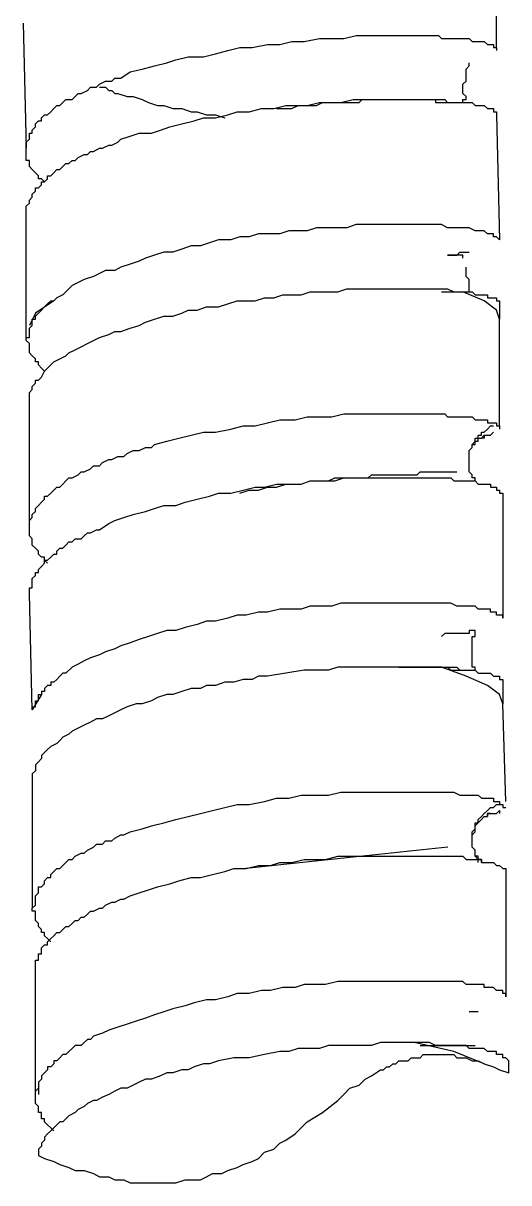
# Model space of a CAD drawing. Extents: x -1585 to -1165, y -4178 to -3881.
# Drawn here: x -1300.73 to -1296, y -4105.61 to -4094.3 of the extents above; entities that cross this region are included whole.
import ezdxf

# ---------------------------------------------------------------- set-up
doc = ezdxf.new("R2010")
doc.units = 0
doc.header["$LTSCALE"] = 7
doc.layers.add('DWG', color=7, linetype='CONTINUOUS')

msp = doc.modelspace()

# ---------------------------------------------------------------- linework, layer by layer
at = {"layer": 'DWG'}
for points in [[(-1296.124, -4094.539), (-1296.124, -4093.439), (-1296.153, -4093.349), (-1296.272, -4093.26)], [(-1300.735, -4094.301), (-1300.705, -4095.521)], [(-1300.527, -4095.848), (-1300.556, -4095.819), (-1300.586, -4095.819), (-1300.586, -4095.789), (-1300.616, -4095.759), (-1300.646, -4095.729), (-1300.675, -4095.7), (-1300.675, -4095.67), (-1300.675, -4095.64), (-1300.705, -4095.64), (-1300.705, -4095.61), (-1300.705, -4095.581), (-1300.705, -4095.551), (-1300.705, -4095.521), (-1300.705, -4095.491), (-1300.705, -4095.462), (-1300.675, -4095.432), (-1300.675, -4095.402), (-1300.675, -4095.372), (-1300.646, -4095.372), (-1300.646, -4095.343), (-1300.616, -4095.313), (-1300.616, -4095.283), (-1300.586, -4095.253), (-1300.556, -4095.253), (-1300.556, -4095.224), (-1300.527, -4095.194), (-1300.497, -4095.194), (-1300.467, -4095.164), (-1300.437, -4095.134), (-1300.408, -4095.105), (-1300.378, -4095.105), (-1300.348, -4095.075), (-1300.318, -4095.045), (-1300.259, -4095.045), (-1300.229, -4095.015), (-1300.199, -4094.986), (-1300.17, -4094.986), (-1300.11, -4094.956), (-1300.08, -4094.926), (-1300.021, -4094.926), (-1299.991, -4094.896), (-1299.932, -4094.867), (-1299.872, -4094.867), (-1299.842, -4094.837), (-1299.783, -4094.837), (-1299.694, -4094.777), (-1299.575, -4094.748), (-1299.456, -4094.718), (-1299.337, -4094.688), (-1299.247, -4094.658), (-1299.128, -4094.629), (-1298.98, -4094.629), (-1298.861, -4094.599), (-1298.742, -4094.569), (-1298.623, -4094.539), (-1298.504, -4094.539), (-1298.355, -4094.51), (-1298.236, -4094.51), (-1298.117, -4094.48), (-1297.998, -4094.48), (-1297.849, -4094.45), (-1297.73, -4094.45), (-1297.611, -4094.45), (-1297.492, -4094.42), (-1297.433, -4094.42), (-1297.373, -4094.42), (-1297.343, -4094.42), (-1297.284, -4094.42), (-1297.224, -4094.42), (-1297.165, -4094.42), (-1297.105, -4094.42), (-1297.076, -4094.42), (-1297.016, -4094.42), (-1296.957, -4094.42), (-1296.927, -4094.42), (-1296.867, -4094.42), (-1296.808, -4094.42), (-1296.778, -4094.42), (-1296.719, -4094.42), (-1296.689, -4094.42), (-1296.659, -4094.45), (-1296.6, -4094.45), (-1296.57, -4094.45), (-1296.54, -4094.45), (-1296.51, -4094.45), (-1296.451, -4094.45), (-1296.421, -4094.45), (-1296.391, -4094.45), (-1296.362, -4094.48), (-1296.332, -4094.48), (-1296.302, -4094.48), (-1296.272, -4094.48), (-1296.243, -4094.48), (-1296.213, -4094.51), (-1296.183, -4094.51), (-1296.153, -4094.51), (-1296.153, -4094.539), (-1296.124, -4094.539), (-1296.124, -4094.569)], [(-1298.266, -4095.134), (-1298.206, -4095.134), (-1298.117, -4095.134), (-1298.057, -4095.105), (-1297.998, -4095.105), (-1297.938, -4095.105), (-1297.879, -4095.105), (-1297.819, -4095.075), (-1297.76, -4095.075), (-1297.7, -4095.075), (-1297.641, -4095.075), (-1297.581, -4095.075), (-1297.522, -4095.075), (-1297.462, -4095.075), (-1297.433, -4095.045), (-1297.373, -4095.045), (-1297.314, -4095.045), (-1297.254, -4095.045), (-1297.224, -4095.045), (-1297.165, -4095.045), (-1297.105, -4095.045), (-1297.076, -4095.045), (-1297.016, -4095.045), (-1296.957, -4095.045), (-1296.927, -4095.045), (-1296.867, -4095.045), (-1296.838, -4095.045), (-1296.808, -4095.045), (-1296.748, -4095.045), (-1296.719, -4095.045), (-1296.719, -4095.075), (-1296.689, -4095.075), (-1296.659, -4095.075), (-1296.629, -4095.075), (-1296.6, -4095.075), (-1296.57, -4095.075), (-1296.54, -4095.075), (-1296.51, -4095.075), (-1296.481, -4095.075), (-1296.451, -4095.075), (-1296.451, -4095.045), (-1296.421, -4095.045), (-1296.421, -4095.015), (-1296.451, -4094.986), (-1296.451, -4094.956), (-1296.451, -4094.926), (-1296.451, -4094.896), (-1296.421, -4094.867), (-1296.421, -4094.837), (-1296.421, -4094.807), (-1296.421, -4094.777), (-1296.421, -4094.748), (-1296.391, -4094.718), (-1296.391, -4094.688)], [(-1299.991, -4094.926), (-1299.961, -4094.926), (-1299.932, -4094.926), (-1299.902, -4094.956), (-1299.872, -4094.956), (-1299.842, -4094.986), (-1299.813, -4094.986), (-1299.723, -4095.015), (-1299.664, -4095.015), (-1299.575, -4095.045), (-1299.515, -4095.075), (-1299.426, -4095.105), (-1299.366, -4095.105), (-1299.277, -4095.134), (-1299.188, -4095.134), (-1299.099, -4095.164), (-1299.039, -4095.164), (-1298.95, -4095.194), (-1298.861, -4095.194), (-1298.771, -4095.224)], [(-1300.705, -4097.395), (-1300.705, -4097.247), (-1300.705, -4096.146), (-1300.705, -4096.116), (-1300.705, -4096.086), (-1300.675, -4096.057), (-1300.675, -4096.027), (-1300.646, -4095.997), (-1300.646, -4095.967), (-1300.616, -4095.938), (-1300.616, -4095.908), (-1300.586, -4095.908), (-1300.556, -4095.878), (-1300.556, -4095.848), (-1300.527, -4095.848), (-1300.497, -4095.819), (-1300.497, -4095.789), (-1300.467, -4095.789), (-1300.437, -4095.759), (-1300.408, -4095.729), (-1300.378, -4095.729), (-1300.348, -4095.7), (-1300.318, -4095.67), (-1300.289, -4095.67), (-1300.259, -4095.64), (-1300.229, -4095.64), (-1300.199, -4095.61), (-1300.14, -4095.581), (-1300.11, -4095.581), (-1300.08, -4095.551), (-1300.051, -4095.551), (-1299.991, -4095.521), (-1299.961, -4095.521), (-1299.902, -4095.491), (-1299.872, -4095.491), (-1299.813, -4095.462), (-1299.783, -4095.432), (-1299.694, -4095.402), (-1299.604, -4095.372), (-1299.485, -4095.372), (-1299.396, -4095.343), (-1299.307, -4095.313), (-1299.188, -4095.283), (-1299.069, -4095.253), (-1298.98, -4095.224), (-1298.861, -4095.224), (-1298.742, -4095.194), (-1298.652, -4095.164), (-1298.533, -4095.164), (-1298.414, -4095.134), (-1298.295, -4095.134), (-1298.176, -4095.105), (-1298.087, -4095.105), (-1297.968, -4095.105), (-1297.849, -4095.075), (-1297.76, -4095.075), (-1297.641, -4095.075), (-1297.522, -4095.045), (-1297.433, -4095.045), (-1297.343, -4095.045), (-1297.224, -4095.045), (-1297.135, -4095.045), (-1297.046, -4095.045), (-1296.957, -4095.045), (-1296.867, -4095.045), (-1296.838, -4095.045), (-1296.778, -4095.045), (-1296.748, -4095.045), (-1296.719, -4095.045), (-1296.689, -4095.045), (-1296.629, -4095.045), (-1296.6, -4095.075), (-1296.57, -4095.075), (-1296.54, -4095.075), (-1296.51, -4095.075), (-1296.481, -4095.075), (-1296.451, -4095.075), (-1296.421, -4095.075), (-1296.391, -4095.075), (-1296.362, -4095.075), (-1296.332, -4095.105), (-1296.302, -4095.105), (-1296.272, -4095.105), (-1296.243, -4095.105), (-1296.213, -4095.134), (-1296.183, -4095.134), (-1296.153, -4095.134), (-1296.153, -4095.164), (-1296.124, -4095.164), (-1296.124, -4095.194), (-1296.094, -4096.414), (-1296.124, -4096.384), (-1296.153, -4096.384), (-1296.153, -4096.354), (-1296.183, -4096.354), (-1296.213, -4096.354), (-1296.243, -4096.324), (-1296.272, -4096.324), (-1296.302, -4096.324), (-1296.332, -4096.324), (-1296.391, -4096.295), (-1296.421, -4096.295), (-1296.481, -4096.295), (-1296.54, -4096.295), (-1296.57, -4096.295), (-1296.6, -4096.295), (-1296.659, -4096.265), (-1296.719, -4096.265), (-1296.778, -4096.265), (-1296.867, -4096.265), (-1296.927, -4096.265), (-1297.016, -4096.265), (-1297.076, -4096.265), (-1297.165, -4096.265), (-1297.254, -4096.265), (-1297.343, -4096.265), (-1297.403, -4096.265), (-1297.492, -4096.265), (-1297.581, -4096.295), (-1297.671, -4096.295), (-1297.79, -4096.295), (-1297.879, -4096.295), (-1297.968, -4096.324), (-1298.057, -4096.324), (-1298.147, -4096.324), (-1298.236, -4096.354), (-1298.355, -4096.354), (-1298.444, -4096.354), (-1298.533, -4096.384), (-1298.623, -4096.384), (-1298.712, -4096.414), (-1298.831, -4096.414), (-1298.92, -4096.443), (-1299.009, -4096.473), (-1299.099, -4096.473), (-1299.188, -4096.503), (-1299.277, -4096.533), (-1299.366, -4096.533), (-1299.456, -4096.562), (-1299.545, -4096.592), (-1299.604, -4096.622), (-1299.694, -4096.652), (-1299.783, -4096.681), (-1299.842, -4096.711), (-1299.932, -4096.711), (-1299.991, -4096.741), (-1300.051, -4096.771), (-1300.14, -4096.8), (-1300.199, -4096.83), (-1300.259, -4096.86), (-1300.289, -4096.89), (-1300.348, -4096.949), (-1300.408, -4096.979), (-1300.437, -4097.009), (-1300.616, -4097.128), (-1300.675, -4097.247)], [(-1296.451, -4096.592), (-1296.451, -4096.562), (-1296.481, -4096.562), (-1296.51, -4096.562), (-1296.54, -4096.562), (-1296.57, -4096.562), (-1296.6, -4096.562), (-1296.57, -4096.562), (-1296.54, -4096.562), (-1296.51, -4096.562), (-1296.481, -4096.533), (-1296.451, -4096.533), (-1296.421, -4096.533), (-1296.391, -4096.533)], [(-1300.675, -4099.24), (-1300.675, -4098.02), (-1300.675, -4097.99), (-1300.675, -4097.961), (-1300.675, -4097.931), (-1300.675, -4097.901), (-1300.646, -4097.871), (-1300.646, -4097.842), (-1300.616, -4097.812), (-1300.616, -4097.782), (-1300.586, -4097.782), (-1300.556, -4097.752), (-1300.527, -4097.693), (-1300.497, -4097.663), (-1300.467, -4097.633), (-1300.437, -4097.604), (-1300.378, -4097.574), (-1300.318, -4097.544), (-1300.289, -4097.514), (-1300.229, -4097.485), (-1300.17, -4097.455), (-1300.11, -4097.425), (-1300.051, -4097.395), (-1299.991, -4097.366), (-1299.902, -4097.336), (-1299.842, -4097.306), (-1299.783, -4097.306), (-1299.694, -4097.276), (-1299.604, -4097.247), (-1299.545, -4097.217), (-1299.456, -4097.187), (-1299.366, -4097.157), (-1299.277, -4097.157), (-1299.188, -4097.128), (-1299.128, -4097.098), (-1299.039, -4097.098), (-1298.95, -4097.068), (-1298.831, -4097.068), (-1298.742, -4097.038), (-1298.652, -4097.009), (-1298.563, -4097.009), (-1298.474, -4097.009), (-1298.385, -4096.979), (-1298.295, -4096.979), (-1298.206, -4096.949), (-1298.117, -4096.949), (-1298.028, -4096.949), (-1297.938, -4096.919), (-1297.819, -4096.919), (-1297.73, -4096.919), (-1297.671, -4096.919), (-1297.581, -4096.89), (-1297.492, -4096.89), (-1297.403, -4096.89), (-1297.314, -4096.89), (-1297.224, -4096.89), (-1297.165, -4096.89), (-1297.076, -4096.89), (-1297.016, -4096.89), (-1296.927, -4096.89), (-1296.867, -4096.89), (-1296.778, -4096.89), (-1296.719, -4096.89), (-1296.659, -4096.89), (-1296.6, -4096.89), (-1296.54, -4096.919), (-1296.481, -4096.919), (-1296.451, -4096.919), (-1296.421, -4096.919), (-1296.391, -4096.919), (-1296.362, -4096.919), (-1296.332, -4096.949), (-1296.302, -4096.949), (-1296.272, -4096.949), (-1296.243, -4096.949), (-1296.213, -4096.949), (-1296.213, -4096.979), (-1296.183, -4096.979), (-1296.153, -4096.979), (-1296.124, -4096.979), (-1296.124, -4097.009), (-1296.094, -4097.009), (-1296.094, -4097.038), (-1296.094, -4097.187), (-1296.124, -4097.098), (-1296.243, -4097.009), (-1296.451, -4096.919), (-1296.421, -4096.919), (-1296.391, -4096.919), (-1296.391, -4096.89), (-1296.391, -4096.86), (-1296.391, -4096.83), (-1296.391, -4096.8), (-1296.421, -4096.771), (-1296.421, -4096.741), (-1296.421, -4096.711), (-1296.421, -4096.681)], [(-1296.659, -4096.919), (-1296.629, -4096.919), (-1296.6, -4096.919), (-1296.57, -4096.919), (-1296.54, -4096.919)], [(-1300.527, -4097.693), (-1300.556, -4097.663), (-1300.586, -4097.633), (-1300.586, -4097.604), (-1300.616, -4097.604), (-1300.616, -4097.574), (-1300.646, -4097.544), (-1300.675, -4097.514), (-1300.675, -4097.485), (-1300.675, -4097.455), (-1300.675, -4097.425), (-1300.705, -4097.395), (-1300.705, -4097.366), (-1300.675, -4097.366), (-1300.675, -4097.336), (-1300.675, -4097.306), (-1300.675, -4097.276), (-1300.646, -4097.247), (-1300.646, -4097.217), (-1300.646, -4097.187), (-1300.616, -4097.187), (-1300.616, -4097.157), (-1300.586, -4097.128), (-1300.556, -4097.098), (-1300.527, -4097.068), (-1300.497, -4097.038), (-1300.467, -4097.009), (-1300.437, -4097.009)], [(-1296.094, -4098.228), (-1296.094, -4097.187)], [(-1300.497, -4099.567), (-1300.527, -4099.537), (-1300.527, -4099.508), (-1300.556, -4099.508), (-1300.586, -4099.478), (-1300.586, -4099.448), (-1300.616, -4099.418), (-1300.646, -4099.389), (-1300.646, -4099.359), (-1300.646, -4099.329), (-1300.675, -4099.299), (-1300.675, -4099.27), (-1300.675, -4099.24), (-1300.675, -4099.21), (-1300.675, -4099.18), (-1300.675, -4099.151), (-1300.646, -4099.121), (-1300.646, -4099.091), (-1300.616, -4099.061), (-1300.616, -4099.032), (-1300.586, -4099.002), (-1300.556, -4098.972), (-1300.527, -4098.942), (-1300.527, -4098.913), (-1300.497, -4098.913), (-1300.467, -4098.883), (-1300.437, -4098.853), (-1300.408, -4098.823), (-1300.378, -4098.823), (-1300.348, -4098.794), (-1300.318, -4098.764), (-1300.289, -4098.734), (-1300.259, -4098.734), (-1300.199, -4098.704), (-1300.17, -4098.675), (-1300.14, -4098.675), (-1300.08, -4098.645), (-1300.051, -4098.615), (-1299.991, -4098.615), (-1299.961, -4098.585), (-1299.902, -4098.556), (-1299.872, -4098.556), (-1299.813, -4098.526), (-1299.753, -4098.526), (-1299.723, -4098.496), (-1299.664, -4098.466), (-1299.604, -4098.466), (-1299.545, -4098.437), (-1299.485, -4098.437), (-1299.456, -4098.407), (-1299.337, -4098.377), (-1299.218, -4098.347), (-1299.099, -4098.318), (-1298.98, -4098.288), (-1298.861, -4098.288), (-1298.712, -4098.258), (-1298.593, -4098.228), (-1298.474, -4098.228), (-1298.355, -4098.199), (-1298.236, -4098.169), (-1298.087, -4098.169), (-1297.968, -4098.139), (-1297.849, -4098.139), (-1297.73, -4098.139), (-1297.611, -4098.109), (-1297.492, -4098.109), (-1297.373, -4098.109), (-1297.254, -4098.109), (-1297.195, -4098.109), (-1297.165, -4098.109), (-1297.105, -4098.109), (-1297.046, -4098.109), (-1296.986, -4098.109), (-1296.957, -4098.109), (-1296.897, -4098.109), (-1296.838, -4098.109), (-1296.808, -4098.109), (-1296.748, -4098.109), (-1296.719, -4098.109), (-1296.659, -4098.109), (-1296.629, -4098.109), (-1296.6, -4098.139), (-1296.54, -4098.139), (-1296.51, -4098.139), (-1296.481, -4098.139), (-1296.451, -4098.139), (-1296.421, -4098.139), (-1296.362, -4098.139), (-1296.332, -4098.169), (-1296.302, -4098.169), (-1296.272, -4098.169), (-1296.243, -4098.169), (-1296.213, -4098.169), (-1296.213, -4098.199), (-1296.183, -4098.199), (-1296.153, -4098.199), (-1296.124, -4098.199), (-1296.124, -4098.228), (-1296.094, -4098.228), (-1296.094, -4098.258)], [(-1296.391, -4098.496), (-1296.391, -4098.466), (-1296.362, -4098.437), (-1296.362, -4098.407), (-1296.332, -4098.377), (-1296.332, -4098.347), (-1296.302, -4098.347), (-1296.302, -4098.318), (-1296.272, -4098.318), (-1296.272, -4098.288), (-1296.243, -4098.288), (-1296.213, -4098.258), (-1296.183, -4098.228), (-1296.153, -4098.228)], [(-1296.302, -4098.794), (-1296.332, -4098.764), (-1296.332, -4098.734), (-1296.362, -4098.734), (-1296.362, -4098.704), (-1296.391, -4098.675), (-1296.391, -4098.645), (-1296.391, -4098.615), (-1296.391, -4098.585), (-1296.391, -4098.556), (-1296.391, -4098.526), (-1296.391, -4098.496), (-1296.391, -4098.466), (-1296.362, -4098.437), (-1296.362, -4098.407), (-1296.332, -4098.407), (-1296.332, -4098.377), (-1296.302, -4098.377), (-1296.302, -4098.347), (-1296.272, -4098.347), (-1296.243, -4098.318), (-1296.213, -4098.318), (-1296.183, -4098.318), (-1296.153, -4098.288)], [(-1296.243, -4098.318), (-1296.243, -4098.347), (-1296.272, -4098.347)], [(-1296.391, -4098.645), (-1296.391, -4098.615)], [(-1298.623, -4098.883), (-1298.533, -4098.853), (-1298.444, -4098.853), (-1298.355, -4098.823), (-1298.266, -4098.823), (-1298.176, -4098.794), (-1298.117, -4098.794), (-1298.028, -4098.794), (-1297.938, -4098.764), (-1297.849, -4098.764), (-1297.76, -4098.764), (-1297.7, -4098.734), (-1297.611, -4098.734), (-1297.522, -4098.734), (-1297.492, -4098.734), (-1297.462, -4098.734), (-1297.433, -4098.734), (-1297.373, -4098.734), (-1297.343, -4098.704), (-1297.314, -4098.704), (-1297.284, -4098.704), (-1297.254, -4098.704), (-1297.195, -4098.704), (-1297.165, -4098.704), (-1297.135, -4098.704), (-1297.105, -4098.704), (-1297.076, -4098.704), (-1297.046, -4098.704), (-1297.016, -4098.704), (-1296.986, -4098.704), (-1296.957, -4098.704), (-1296.927, -4098.704), (-1296.897, -4098.704), (-1296.867, -4098.675), (-1296.838, -4098.675), (-1296.808, -4098.675), (-1296.778, -4098.675), (-1296.748, -4098.675), (-1296.719, -4098.675), (-1296.689, -4098.675), (-1296.659, -4098.675), (-1296.629, -4098.675), (-1296.6, -4098.675), (-1296.57, -4098.675), (-1296.54, -4098.675), (-1296.51, -4098.675)], [(-1297.076, -4100.579), (-1297.046, -4100.579), (-1297.016, -4100.579), (-1296.986, -4100.579), (-1296.957, -4100.579), (-1296.927, -4100.579), (-1296.897, -4100.579), (-1296.867, -4100.579), (-1296.838, -4100.579), (-1296.808, -4100.579), (-1296.778, -4100.579), (-1296.748, -4100.579), (-1296.719, -4100.579), (-1296.689, -4100.579), (-1296.659, -4100.579), (-1296.629, -4100.579), (-1296.6, -4100.579), (-1296.57, -4100.608), (-1296.54, -4100.608), (-1296.51, -4100.608), (-1296.481, -4100.608), (-1296.451, -4100.608), (-1296.421, -4100.608), (-1296.391, -4100.608), (-1296.362, -4100.608), (-1296.332, -4100.608), (-1296.332, -4100.579), (-1296.362, -4100.579), (-1296.362, -4100.549), (-1296.362, -4100.519), (-1296.362, -4100.489), (-1296.362, -4100.46), (-1296.362, -4100.43), (-1296.362, -4100.4), (-1296.362, -4100.37), (-1296.362, -4100.341), (-1296.362, -4100.311), (-1296.362, -4100.281), (-1296.332, -4100.281), (-1296.332, -4100.251), (-1296.332, -4100.222), (-1296.362, -4100.222), (-1296.391, -4100.222), (-1296.391, -4100.251), (-1296.421, -4100.251), (-1296.451, -4100.251), (-1296.481, -4100.251), (-1296.51, -4100.251), (-1296.54, -4100.251), (-1296.57, -4100.251), (-1296.6, -4100.251), (-1296.629, -4100.251), (-1296.659, -4100.281)], [(-1296.659, -4100.579), (-1296.719, -4100.579), (-1296.778, -4100.579), (-1296.838, -4100.579), (-1296.897, -4100.579), (-1296.986, -4100.579), (-1297.046, -4100.579), (-1297.135, -4100.579), (-1297.195, -4100.579), (-1297.284, -4100.579), (-1297.343, -4100.579), (-1297.433, -4100.579), (-1297.492, -4100.579), (-1297.581, -4100.579), (-1297.671, -4100.579), (-1297.76, -4100.608), (-1297.819, -4100.608), (-1297.998, -4100.608), (-1298.176, -4100.638), (-1298.355, -4100.668), (-1298.444, -4100.668), (-1298.504, -4100.698), (-1298.593, -4100.698), (-1298.682, -4100.727), (-1298.771, -4100.727), (-1298.861, -4100.757), (-1298.95, -4100.757), (-1299.009, -4100.787), (-1299.099, -4100.787), (-1299.188, -4100.817), (-1299.277, -4100.846), (-1299.337, -4100.846), (-1299.426, -4100.876), (-1299.485, -4100.906), (-1299.575, -4100.936), (-1299.634, -4100.936), (-1299.723, -4100.965), (-1299.783, -4100.995), (-1299.842, -4101.025), (-1299.902, -4101.055), (-1299.961, -4101.084), (-1300.021, -4101.084), (-1300.08, -4101.114), (-1300.14, -4101.144), (-1300.199, -4101.174), (-1300.259, -4101.203), (-1300.289, -4101.233), (-1300.348, -4101.263), (-1300.378, -4101.293), (-1300.408, -4101.322), (-1300.467, -4101.352), (-1300.497, -4101.382), (-1300.527, -4101.412), (-1300.556, -4101.441), (-1300.556, -4101.471), (-1300.586, -4101.501), (-1300.616, -4101.531), (-1300.616, -4101.59), (-1300.646, -4101.62), (-1300.646, -4101.65), (-1300.646, -4101.679), (-1300.646, -4101.709), (-1300.646, -4102.929)], [(-1296.064, -4100.727), (-1296.064, -4100.936), (-1296.094, -4100.846), (-1296.213, -4100.757), (-1296.421, -4100.668), (-1296.659, -4100.579), (-1296.629, -4100.579), (-1296.57, -4100.579), (-1296.54, -4100.579), (-1296.51, -4100.579), (-1296.481, -4100.608), (-1296.451, -4100.608), (-1296.421, -4100.608), (-1296.391, -4100.608), (-1296.362, -4100.608), (-1296.332, -4100.608), (-1296.302, -4100.638), (-1296.272, -4100.638), (-1296.243, -4100.638), (-1296.213, -4100.638), (-1296.183, -4100.638), (-1296.153, -4100.668), (-1296.124, -4100.668), (-1296.094, -4100.668), (-1296.094, -4100.698), (-1296.064, -4100.698), (-1296.064, -4100.727), (-1296.064, -4100.757)], [(-1300.646, -4100.965), (-1300.616, -4100.965), (-1300.616, -4100.936), (-1300.616, -4100.906), (-1300.586, -4100.906), (-1300.586, -4100.876), (-1300.586, -4100.846), (-1300.556, -4100.846)], [(-1296.034, -4101.888), (-1296.064, -4100.936)], [(-1300.467, -4103.256), (-1300.497, -4103.226), (-1300.527, -4103.197), (-1300.527, -4103.167), (-1300.556, -4103.167), (-1300.556, -4103.137), (-1300.586, -4103.107), (-1300.586, -4103.078), (-1300.616, -4103.048), (-1300.616, -4103.018), (-1300.616, -4102.988), (-1300.616, -4102.959), (-1300.646, -4102.959), (-1300.646, -4102.929), (-1300.616, -4102.899), (-1300.616, -4102.869), (-1300.616, -4102.84), (-1300.616, -4102.81), (-1300.586, -4102.78), (-1300.586, -4102.75), (-1300.586, -4102.721), (-1300.556, -4102.721), (-1300.527, -4102.691), (-1300.527, -4102.661), (-1300.497, -4102.631), (-1300.467, -4102.631), (-1300.467, -4102.602), (-1300.437, -4102.572), (-1300.408, -4102.542), (-1300.378, -4102.542), (-1300.348, -4102.512), (-1300.318, -4102.483), (-1300.289, -4102.453), (-1300.259, -4102.453), (-1300.229, -4102.423), (-1300.17, -4102.393), (-1300.14, -4102.393), (-1300.11, -4102.364), (-1300.051, -4102.334), (-1300.021, -4102.304), (-1299.961, -4102.304), (-1299.932, -4102.274), (-1299.872, -4102.274), (-1299.842, -4102.245), (-1299.783, -4102.215), (-1299.753, -4102.215), (-1299.694, -4102.185), (-1299.575, -4102.155), (-1299.485, -4102.126), (-1299.366, -4102.096), (-1299.247, -4102.066), (-1299.128, -4102.036), (-1299.009, -4102.007), (-1298.89, -4101.977), (-1298.771, -4101.947), (-1298.652, -4101.917), (-1298.533, -4101.917), (-1298.385, -4101.888), (-1298.266, -4101.858), (-1298.147, -4101.858), (-1298.028, -4101.828), (-1297.879, -4101.828), (-1297.76, -4101.828), (-1297.641, -4101.798), (-1297.522, -4101.798), (-1297.403, -4101.798), (-1297.284, -4101.798), (-1297.195, -4101.798), (-1297.076, -4101.798), (-1296.986, -4101.798), (-1296.867, -4101.798), (-1296.838, -4101.798), (-1296.778, -4101.798), (-1296.748, -4101.798), (-1296.689, -4101.798), (-1296.659, -4101.798), (-1296.6, -4101.798), (-1296.57, -4101.798), (-1296.54, -4101.798), (-1296.481, -4101.828), (-1296.451, -4101.828), (-1296.421, -4101.828), (-1296.391, -4101.828), (-1296.362, -4101.828), (-1296.332, -4101.828), (-1296.302, -4101.828), (-1296.272, -4101.858), (-1296.243, -4101.858), (-1296.213, -4101.858), (-1296.183, -4101.858), (-1296.153, -4101.858), (-1296.153, -4101.888), (-1296.124, -4101.888), (-1296.094, -4101.888), (-1296.094, -4101.917), (-1296.064, -4101.917), (-1296.064, -4101.947), (-1296.034, -4101.947)], [(-1296.302, -4102.483), (-1296.302, -4102.453), (-1296.332, -4102.423), (-1296.332, -4102.393), (-1296.332, -4102.364), (-1296.362, -4102.334), (-1296.362, -4102.304), (-1296.362, -4102.274), (-1296.362, -4102.245), (-1296.362, -4102.215), (-1296.362, -4102.185), (-1296.332, -4102.155), (-1296.332, -4102.126), (-1296.332, -4102.096), (-1296.302, -4102.096), (-1296.302, -4102.066), (-1296.272, -4102.036), (-1296.243, -4102.007), (-1296.213, -4101.977), (-1296.183, -4101.947), (-1296.153, -4101.947), (-1296.124, -4101.917), (-1296.094, -4101.917)], [(-1296.272, -4102.483), (-1296.272, -4102.453), (-1296.302, -4102.453), (-1296.302, -4102.423), (-1296.332, -4102.423), (-1296.332, -4102.393), (-1296.332, -4102.364), (-1296.362, -4102.334), (-1296.362, -4102.304), (-1296.362, -4102.274), (-1296.362, -4102.245), (-1296.362, -4102.215), (-1296.332, -4102.185), (-1296.332, -4102.155), (-1296.332, -4102.126), (-1296.302, -4102.096), (-1296.272, -4102.066), (-1296.243, -4102.036), (-1296.213, -4102.036), (-1296.213, -4102.007), (-1296.183, -4102.007), (-1296.153, -4102.007), (-1296.124, -4102.007), (-1296.094, -4101.977), (-1296.094, -4102.007)], [(-1296.183, -4102.007), (-1296.213, -4102.007), (-1296.213, -4102.036)], [(-1300.616, -4104.744), (-1300.616, -4103.554), (-1300.616, -4103.524), (-1300.616, -4103.494), (-1300.616, -4103.464), (-1300.616, -4103.435), (-1300.586, -4103.435), (-1300.586, -4103.405), (-1300.586, -4103.375), (-1300.556, -4103.375), (-1300.556, -4103.345), (-1300.556, -4103.316), (-1300.527, -4103.286), (-1300.497, -4103.286), (-1300.497, -4103.256), (-1300.467, -4103.226), (-1300.437, -4103.197), (-1300.408, -4103.167), (-1300.378, -4103.167), (-1300.348, -4103.137), (-1300.318, -4103.107), (-1300.289, -4103.107), (-1300.259, -4103.078), (-1300.229, -4103.048), (-1300.199, -4103.048), (-1300.17, -4103.018), (-1300.14, -4103.018), (-1300.11, -4102.988), (-1300.08, -4102.959), (-1300.051, -4102.959), (-1299.991, -4102.929), (-1299.961, -4102.929), (-1299.932, -4102.899), (-1299.872, -4102.869), (-1299.842, -4102.869), (-1299.783, -4102.84), (-1299.753, -4102.84), (-1299.694, -4102.81), (-1299.604, -4102.78), (-1299.515, -4102.75), (-1299.426, -4102.721), (-1299.307, -4102.691), (-1299.218, -4102.661), (-1299.099, -4102.631), (-1299.009, -4102.631), (-1298.89, -4102.602), (-1298.771, -4102.572), (-1298.682, -4102.542), (-1298.563, -4102.542), (-1298.444, -4102.512), (-1298.325, -4102.512), (-1298.236, -4102.483), (-1298.117, -4102.483), (-1297.998, -4102.453), (-1297.879, -4102.453), (-1297.79, -4102.453), (-1297.671, -4102.423), (-1297.552, -4102.423), (-1297.462, -4102.423), (-1297.343, -4102.423), (-1297.254, -4102.423), (-1297.165, -4102.423), (-1297.076, -4102.423), (-1296.957, -4102.423), (-1296.867, -4102.423), (-1296.808, -4102.423), (-1296.748, -4102.423), (-1296.719, -4102.423), (-1296.659, -4102.423), (-1296.629, -4102.423), (-1296.6, -4102.423), (-1296.57, -4102.423), (-1296.54, -4102.423), (-1296.481, -4102.423), (-1296.451, -4102.423), (-1296.421, -4102.453), (-1296.391, -4102.453), (-1296.362, -4102.453), (-1296.332, -4102.453), (-1296.302, -4102.453), (-1296.272, -4102.453), (-1296.272, -4102.483), (-1296.243, -4102.483), (-1296.213, -4102.483), (-1296.183, -4102.483), (-1296.153, -4102.483), (-1296.124, -4102.512), (-1296.094, -4102.512), (-1296.064, -4102.542), (-1296.034, -4102.542), (-1296.034, -4102.572), (-1296.034, -4103.792), (-1296.034, -4103.762), (-1296.064, -4103.762), (-1296.064, -4103.732), (-1296.094, -4103.732), (-1296.124, -4103.732), (-1296.153, -4103.702), (-1296.183, -4103.702), (-1296.213, -4103.702), (-1296.243, -4103.702), (-1296.243, -4103.673), (-1296.272, -4103.673), (-1296.302, -4103.673), (-1296.332, -4103.673), (-1296.362, -4103.673), (-1296.391, -4103.673), (-1296.421, -4103.673), (-1296.451, -4103.643), (-1296.481, -4103.643), (-1296.51, -4103.643), (-1296.54, -4103.643), (-1296.6, -4103.643), (-1296.659, -4103.643), (-1296.748, -4103.643), (-1296.808, -4103.643), (-1296.897, -4103.643), (-1296.986, -4103.643), (-1297.076, -4103.643), (-1297.165, -4103.643), (-1297.254, -4103.643), (-1297.373, -4103.643), (-1297.462, -4103.643), (-1297.581, -4103.643), (-1297.671, -4103.643), (-1297.79, -4103.673), (-1297.879, -4103.673), (-1297.998, -4103.673), (-1298.087, -4103.702), (-1298.206, -4103.702), (-1298.325, -4103.732), (-1298.414, -4103.732), (-1298.533, -4103.762), (-1298.652, -4103.762), (-1298.742, -4103.792), (-1298.861, -4103.821), (-1298.95, -4103.821), (-1299.069, -4103.851), (-1299.158, -4103.881), (-1299.277, -4103.911), (-1299.366, -4103.94), (-1299.456, -4103.97), (-1299.545, -4104), (-1299.634, -4104.03), (-1299.723, -4104.059), (-1299.813, -4104.089), (-1299.902, -4104.119), (-1299.961, -4104.149), (-1300.051, -4104.178), (-1300.08, -4104.208), (-1300.11, -4104.208), (-1300.14, -4104.238), (-1300.17, -4104.268), (-1300.229, -4104.268), (-1300.259, -4104.297), (-1300.289, -4104.327), (-1300.318, -4104.357), (-1300.348, -4104.357), (-1300.378, -4104.387), (-1300.408, -4104.416), (-1300.437, -4104.416), (-1300.437, -4104.446), (-1300.467, -4104.476), (-1300.497, -4104.476), (-1300.497, -4104.506), (-1300.527, -4104.535), (-1300.556, -4104.565), (-1300.556, -4104.595), (-1300.586, -4104.625), (-1300.586, -4104.654), (-1300.586, -4104.684), (-1300.586, -4104.744)], [(-1296.302, -4103.94), (-1296.332, -4103.94), (-1296.362, -4103.94), (-1296.391, -4103.94)], [(-1296.243, -4104.446), (-1296.54, -4104.327), (-1296.927, -4104.238), (-1296.986, -4104.238), (-1297.076, -4104.238), (-1297.135, -4104.238), (-1297.195, -4104.238), (-1297.254, -4104.238), (-1297.343, -4104.268), (-1297.403, -4104.268), (-1297.462, -4104.268), (-1297.552, -4104.268), (-1297.611, -4104.268), (-1297.7, -4104.268), (-1297.76, -4104.268), (-1297.849, -4104.297), (-1297.909, -4104.297), (-1297.998, -4104.297), (-1298.057, -4104.297), (-1298.147, -4104.327), (-1298.236, -4104.327), (-1298.385, -4104.357), (-1298.533, -4104.387), (-1298.682, -4104.387), (-1298.831, -4104.416), (-1298.92, -4104.446), (-1298.98, -4104.446), (-1299.069, -4104.476), (-1299.128, -4104.506), (-1299.188, -4104.506), (-1299.277, -4104.535), (-1299.337, -4104.535), (-1299.396, -4104.565), (-1299.485, -4104.595), (-1299.545, -4104.595), (-1299.604, -4104.625), (-1299.664, -4104.654), (-1299.723, -4104.684), (-1299.783, -4104.684), (-1299.842, -4104.714), (-1299.902, -4104.744), (-1299.961, -4104.773), (-1300.021, -4104.803), (-1300.051, -4104.803), (-1300.11, -4104.833), (-1300.14, -4104.863), (-1300.199, -4104.892), (-1300.229, -4104.922), (-1300.289, -4104.952), (-1300.318, -4104.982), (-1300.348, -4105.011), (-1300.378, -4105.011), (-1300.408, -4105.041), (-1300.437, -4105.071), (-1300.467, -4105.101), (-1300.497, -4105.13), (-1300.527, -4105.16), (-1300.527, -4105.19), (-1300.556, -4105.22), (-1300.556, -4105.249), (-1300.586, -4105.279), (-1300.586, -4105.309), (-1300.586, -4105.339), (-1300.527, -4105.368), (-1300.437, -4105.398), (-1300.378, -4105.428), (-1300.289, -4105.458), (-1300.229, -4105.487), (-1300.14, -4105.487), (-1300.051, -4105.517), (-1299.991, -4105.547), (-1299.902, -4105.547), (-1299.842, -4105.577), (-1299.753, -4105.577), (-1299.694, -4105.606), (-1299.604, -4105.606), (-1299.545, -4105.606), (-1299.456, -4105.606), (-1299.396, -4105.606), (-1299.307, -4105.606), (-1299.247, -4105.606), (-1299.158, -4105.577), (-1299.099, -4105.577), (-1299.009, -4105.577), (-1298.95, -4105.547), (-1298.89, -4105.517), (-1298.801, -4105.517), (-1298.742, -4105.487), (-1298.652, -4105.458), (-1298.593, -4105.428), (-1298.504, -4105.398), (-1298.444, -4105.368), (-1298.385, -4105.309), (-1298.295, -4105.279), (-1298.236, -4105.22), (-1298.176, -4105.19), (-1298.087, -4105.13), (-1298.028, -4105.071), (-1297.968, -4105.011), (-1297.819, -4104.922), (-1297.671, -4104.803), (-1297.611, -4104.744), (-1297.552, -4104.684), (-1297.462, -4104.654), (-1297.403, -4104.595), (-1297.343, -4104.565), (-1297.254, -4104.506), (-1297.224, -4104.506), (-1297.195, -4104.476), (-1297.165, -4104.476), (-1297.135, -4104.446), (-1297.105, -4104.446), (-1297.076, -4104.416), (-1297.016, -4104.416), (-1296.986, -4104.416), (-1296.957, -4104.387), (-1296.927, -4104.387), (-1296.897, -4104.387), (-1296.867, -4104.387), (-1296.838, -4104.357), (-1296.778, -4104.357), (-1296.748, -4104.357), (-1296.719, -4104.357), (-1296.689, -4104.357), (-1296.659, -4104.357), (-1296.629, -4104.357), (-1296.57, -4104.357), (-1296.54, -4104.357), (-1296.51, -4104.387), (-1296.481, -4104.387), (-1296.451, -4104.387), (-1296.421, -4104.387), (-1296.362, -4104.416), (-1296.332, -4104.416), (-1296.302, -4104.416), (-1296.243, -4104.446), (-1296.153, -4104.476), (-1296.094, -4104.506), (-1296.005, -4104.535), (-1296.005, -4104.416), (-1296.034, -4104.387), (-1296.064, -4104.387), (-1296.064, -4104.357), (-1296.094, -4104.357), (-1296.124, -4104.357), (-1296.124, -4104.327), (-1296.153, -4104.327), (-1296.183, -4104.327), (-1296.213, -4104.327), (-1296.243, -4104.297), (-1296.272, -4104.297), (-1296.302, -4104.297), (-1296.332, -4104.297), (-1296.362, -4104.297), (-1296.391, -4104.297), (-1296.421, -4104.268), (-1296.481, -4104.268), (-1296.51, -4104.268), (-1296.54, -4104.268), (-1296.6, -4104.268), (-1296.629, -4104.268), (-1296.689, -4104.268), (-1296.719, -4104.268), (-1296.778, -4104.238), (-1296.838, -4104.238), (-1296.897, -4104.238), (-1296.927, -4104.238)], [(-1296.867, -4104.268), (-1296.838, -4104.268), (-1296.808, -4104.268), (-1296.778, -4104.268), (-1296.748, -4104.268), (-1296.719, -4104.268), (-1296.689, -4104.268), (-1296.659, -4104.268), (-1296.629, -4104.268), (-1296.6, -4104.268), (-1296.57, -4104.268), (-1296.54, -4104.268), (-1296.51, -4104.268), (-1296.481, -4104.268), (-1296.451, -4104.268), (-1296.421, -4104.268), (-1296.391, -4104.268), (-1296.362, -4104.268), (-1296.332, -4104.268)], [(-1300.437, -4105.101), (-1300.467, -4105.071), (-1300.497, -4105.041), (-1300.527, -4105.011), (-1300.527, -4104.982), (-1300.556, -4104.982), (-1300.556, -4104.952), (-1300.556, -4104.922), (-1300.586, -4104.922), (-1300.586, -4104.892), (-1300.586, -4104.863), (-1300.616, -4104.833), (-1300.616, -4104.803), (-1300.616, -4104.773), (-1300.616, -4104.744), (-1300.616, -4104.714), (-1300.586, -4104.684)]]:
    msp.add_lwpolyline(points, dxfattribs=at)
msp.add_lwpolyline([(-1300.675, -4099.865), (-1300.675, -4099.835), (-1300.675, -4099.805), (-1300.646, -4099.805), (-1300.646, -4099.775), (-1300.646, -4099.746), (-1300.646, -4099.716), (-1300.616, -4099.686), (-1300.616, -4099.656), (-1300.586, -4099.656), (-1300.586, -4099.627), (-1300.556, -4099.597), (-1300.527, -4099.567), (-1300.527, -4099.537), (-1300.497, -4099.537), (-1300.467, -4099.508), (-1300.437, -4099.478), (-1300.408, -4099.478), (-1300.408, -4099.448), (-1300.378, -4099.418), (-1300.348, -4099.418), (-1300.318, -4099.389), (-1300.289, -4099.359), (-1300.259, -4099.359), (-1300.229, -4099.329), (-1300.17, -4099.329), (-1300.14, -4099.299), (-1300.11, -4099.27), (-1300.08, -4099.27), (-1300.021, -4099.24), (-1299.991, -4099.24), (-1299.902, -4099.18), (-1299.842, -4099.151), (-1299.753, -4099.121), (-1299.664, -4099.091), (-1299.545, -4099.061), (-1299.456, -4099.032), (-1299.366, -4099.002), (-1299.247, -4099.002), (-1299.158, -4098.972), (-1299.039, -4098.942), (-1298.92, -4098.913), (-1298.831, -4098.883), (-1298.712, -4098.883), (-1298.593, -4098.853), (-1298.474, -4098.823), (-1298.385, -4098.823), (-1298.266, -4098.794), (-1298.147, -4098.794), (-1298.028, -4098.794), (-1297.938, -4098.764), (-1297.819, -4098.764), (-1297.7, -4098.764), (-1297.611, -4098.734), (-1297.492, -4098.734), (-1297.403, -4098.734), (-1297.284, -4098.734), (-1297.195, -4098.734), (-1297.105, -4098.734), (-1297.046, -4098.734), (-1297.016, -4098.734), (-1296.957, -4098.734), (-1296.927, -4098.734), (-1296.838, -4098.734), (-1296.748, -4098.734), (-1296.719, -4098.734), (-1296.689, -4098.734), (-1296.629, -4098.734), (-1296.6, -4098.734), (-1296.57, -4098.734), (-1296.54, -4098.764), (-1296.51, -4098.764), (-1296.451, -4098.764), (-1296.421, -4098.764), (-1296.391, -4098.764), (-1296.362, -4098.764), (-1296.332, -4098.764), (-1296.302, -4098.794), (-1296.272, -4098.794), (-1296.243, -4098.794), (-1296.213, -4098.794), (-1296.183, -4098.794), (-1296.183, -4098.823), (-1296.153, -4098.823), (-1296.124, -4098.823), (-1296.124, -4098.853), (-1296.094, -4098.853), (-1296.094, -4098.883), (-1296.064, -4098.883), (-1296.064, -4100.103), (-1296.064, -4100.073), (-1296.094, -4100.073), (-1296.124, -4100.073), (-1296.124, -4100.043), (-1296.153, -4100.043), (-1296.183, -4100.043), (-1296.183, -4100.013), (-1296.213, -4100.013), (-1296.243, -4100.013), (-1296.272, -4100.013), (-1296.302, -4100.013), (-1296.332, -4099.984), (-1296.362, -4099.984), (-1296.391, -4099.984), (-1296.451, -4099.984), (-1296.51, -4099.984), (-1296.57, -4099.954), (-1296.629, -4099.954), (-1296.689, -4099.954), (-1296.778, -4099.954), (-1296.838, -4099.954), (-1296.927, -4099.954), (-1297.016, -4099.954), (-1297.076, -4099.954), (-1297.165, -4099.954), (-1297.254, -4099.954), (-1297.343, -4099.954), (-1297.433, -4099.954), (-1297.552, -4099.954), (-1297.641, -4099.954), (-1297.73, -4099.984), (-1297.849, -4099.984), (-1297.938, -4099.984), (-1298.028, -4100.013), (-1298.147, -4100.013), (-1298.236, -4100.013), (-1298.355, -4100.043), (-1298.444, -4100.043), (-1298.563, -4100.073), (-1298.652, -4100.073), (-1298.742, -4100.103), (-1298.861, -4100.132), (-1298.95, -4100.132), (-1299.039, -4100.162), (-1299.158, -4100.192), (-1299.247, -4100.222), (-1299.337, -4100.222), (-1299.426, -4100.251), (-1299.515, -4100.281), (-1299.604, -4100.311), (-1299.694, -4100.341), (-1299.783, -4100.37), (-1299.842, -4100.4), (-1299.932, -4100.43), (-1299.991, -4100.46), (-1300.08, -4100.489), (-1300.14, -4100.519), (-1300.199, -4100.549), (-1300.259, -4100.579), (-1300.318, -4100.638), (-1300.348, -4100.638), (-1300.378, -4100.668), (-1300.408, -4100.698), (-1300.437, -4100.727), (-1300.467, -4100.727), (-1300.467, -4100.757), (-1300.497, -4100.757), (-1300.527, -4100.787), (-1300.527, -4100.817), (-1300.556, -4100.817), (-1300.556, -4100.846), (-1300.646, -4100.995)], close=True, dxfattribs=at)
msp.add_arc((-1203.556, -4988.958), 891.493, 95.990741, 96.117642, dxfattribs=at)

doc.saveas('drawing.dxf')
